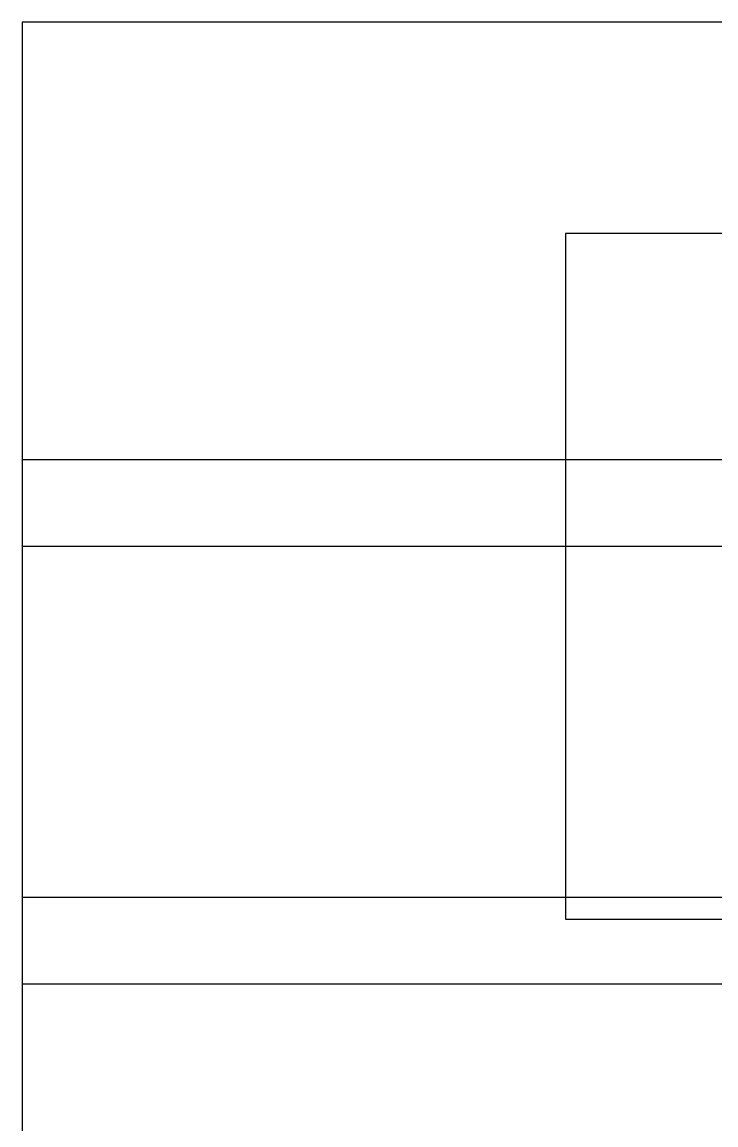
# Model space of a CAD drawing. Header units: millimetres. Extents: x -28.2 to 24.3, y -24.8 to 12.4.
# Drawn here: x -2.186 to -1.749, y -1.761 to -1.067 of the extents above; entities that cross this region are included whole.
import ezdxf

# ---------------------------------------------------------------- set-up
doc = ezdxf.new("R2010")
doc.units = ezdxf.units.MM
doc.layers.add('BUILDINGELEMENTPROXY', color=8, linetype='Continuous')

msp = doc.modelspace()

# ---------------------------------------------------------------- linework, layer by layer
at = {"layer": 'BUILDINGELEMENTPROXY'}
for p, q in [((-1.08616, -1.06658, 0.51434), (-2.18616, -1.06658, 0.51434)), ((-2.18616, -1.06658, 0.51434), (-2.18616, -1.39658, 0.51434)), ((-1.42877, -1.19973, 0.3654), (-1.84355, -1.19973, 0.3654)), ((-1.84355, -1.19973, 0.3654), (-1.84355, -1.63153, 0.3654)), ((-1.08616, -1.34223, 0.68868), (-2.18616, -1.34223, 0.68868)), ((-2.18616, -1.34223, 0.68868), (-2.18616, -1.67223, 0.68868)), ((-2.18616, -1.39658, 0.51434), (-1.08616, -1.39658, 0.51434)), ((-1.08616, -1.61787, 0.86302), (-2.18616, -1.61787, 0.86302)), ((-2.18616, -1.61787, 0.86302), (-2.18616, -1.94787, 0.86302)), ((-1.84355, -1.63153, 0.3654), (-1.42877, -1.63153, 0.3654)), ((-2.18616, -1.67223, 0.68868), (-1.08616, -1.67223, 0.68868))]:
    msp.add_line(p, q, dxfattribs=at)

doc.saveas('drawing.dxf')
